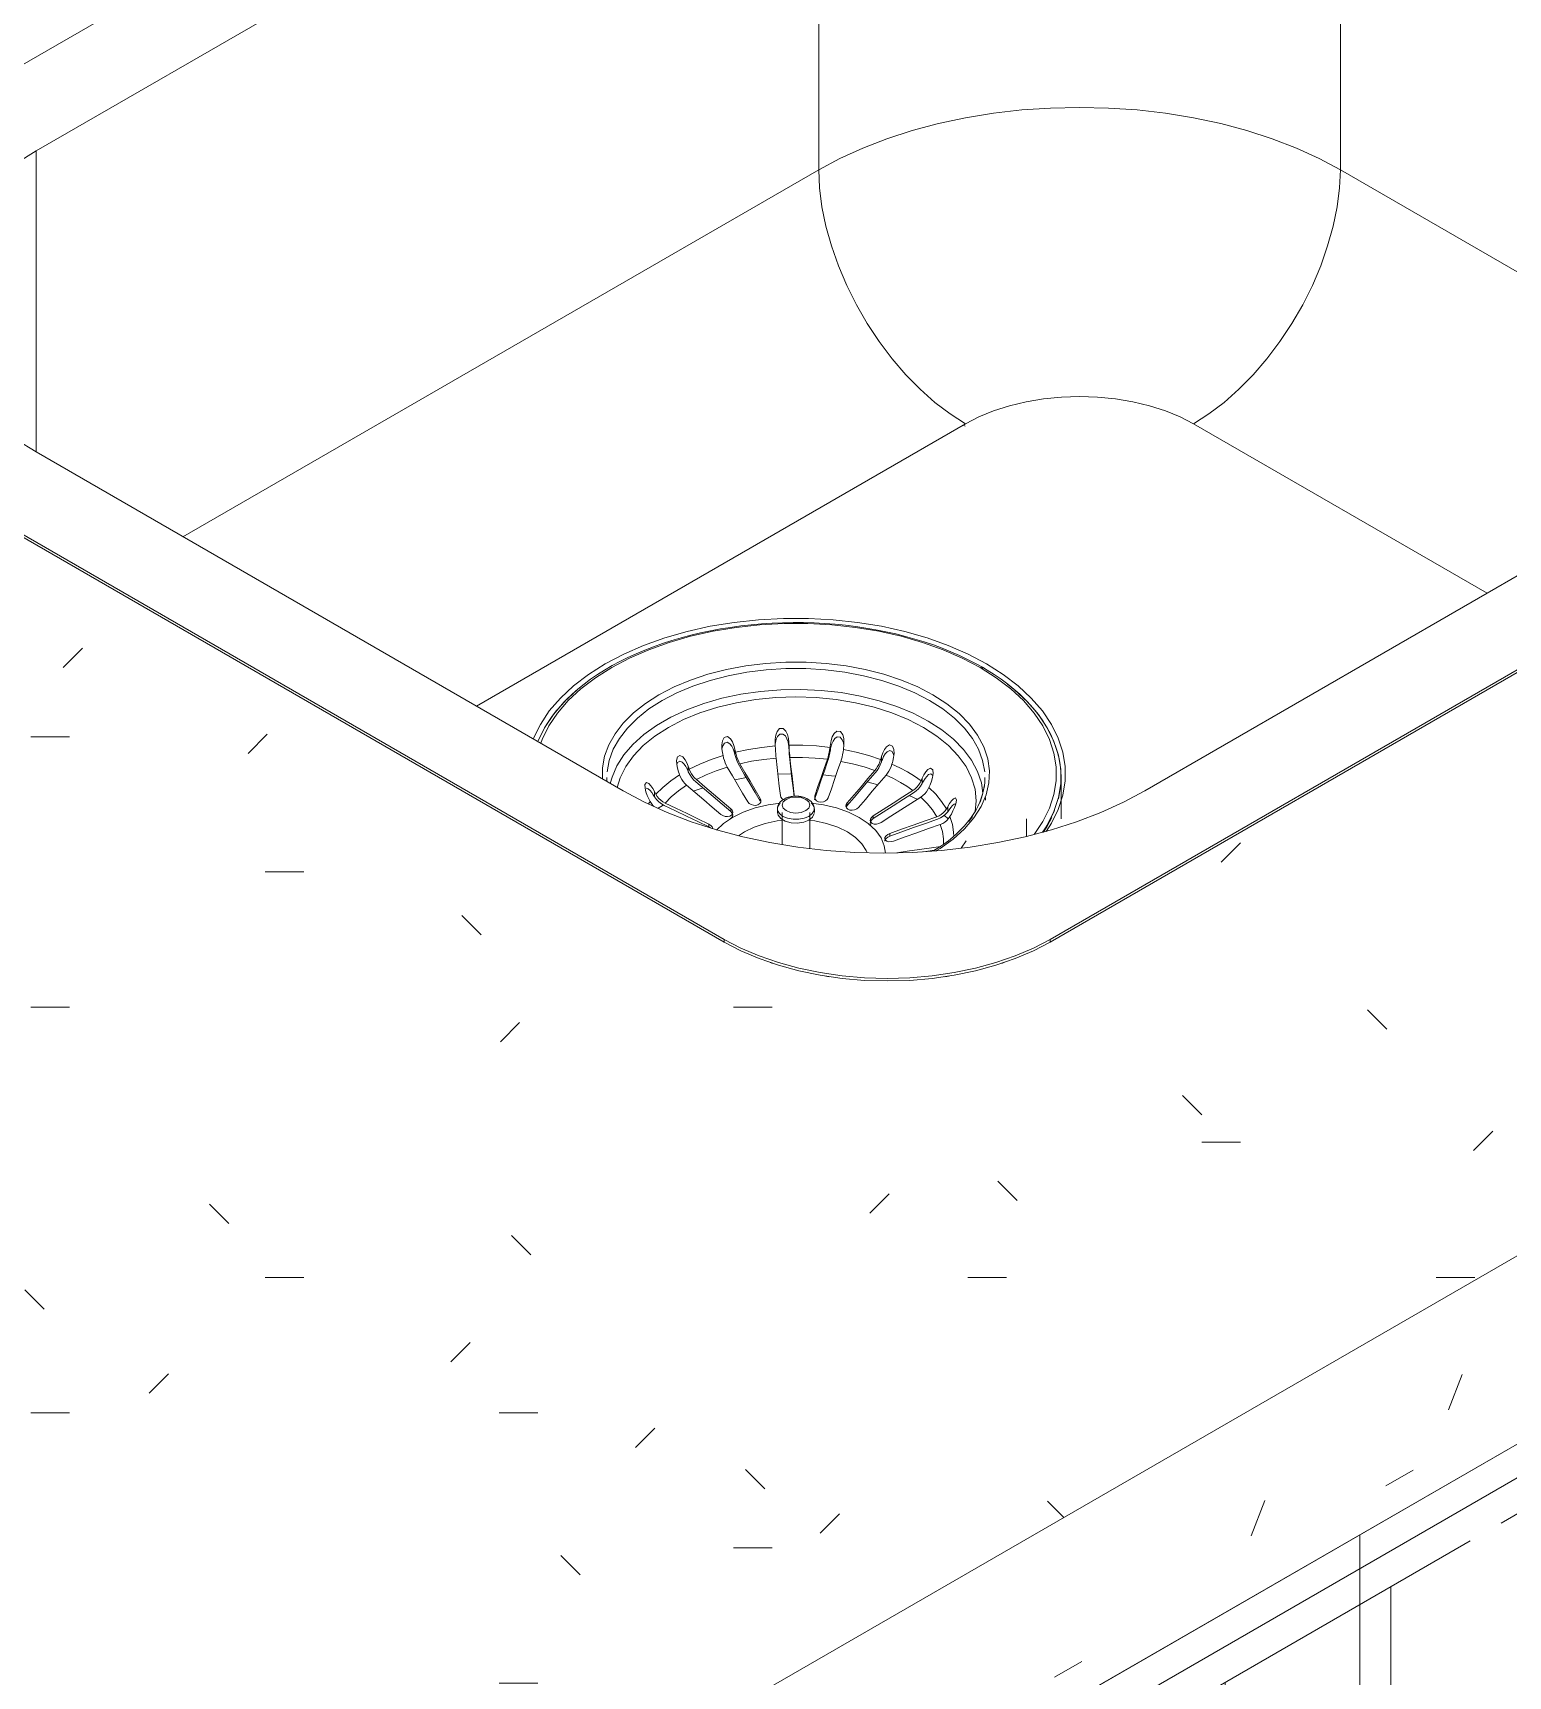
# Model space of a CAD drawing. Header units: millimetres. Extents: x 14944 to 21622, y -31 to 8273.
# Drawn here: x 15747.5 to 16067.5, y 3565.2 to 3921.7 of the extents above; entities that cross this region are included whole.
import ezdxf

# ---------------------------------------------------------------- set-up
doc = ezdxf.new("R2010")
doc.units = ezdxf.units.MM
doc.layers.add('A-GENM', color=13, linetype='Continuous', lineweight=9)
doc.layers.add('G-IMPT', color=8, linetype='Continuous', lineweight=9)

# ---------------------------------------------------------------- blocks, each defined once
blk = doc.blocks.new('CRT_MGN_COZ_Fogão a lenha completo - CRT_MGN_COZ_Fogão a lenha completo-5005769-VISTA 3D BANCADA CHURRASQUEIRA')
at = {"layer": 'A-GENM'}
h = blk.add_hatch(dxfattribs=at)
h.set_pattern_fill('FP_81', color=256, style=0, pattern_type=2)
h.set_pattern_definition([(0, (17118.54, 2478.45), (203.2, 29.329), [8.382, -144.018, 8.382, -144.018, -812.8]), (0, (17118.54, 2478.45), (203.2, 29.329), [-304.8, 8.382, -296.418, 8.382, -144.018, -355.6]), (0, (17118.54, 2478.45), (203.2, 29.329), [-762, 8.382, -93.218, 8.382, -245.618]), (135, (17194.74, 2493.115), (-116.2646, 57.60587), [5.927, -101.836, 5.927, -676.572]), (135, (17194.74, 2493.115), (-116.2646, 57.60587), [-113.69, -101.836, 5.927, -209.599, -359.21]), (135, (17194.74, 2493.115), (-116.2646, 57.60587), [-431.052, 5.927, -101.836, 5.927, -245.52]), (135, (17194.74, 2493.115), (-116.2646, 57.60587), [-544.742, -65.915, 5.927, -173.678]), (225, (17220.14, 2551.774), (-86.93524, -145.594), [5.927, -101.836, 5.927, -676.572]), (225, (17220.14, 2551.774), (-86.93524, -145.594), [-113.69, -101.836, 5.927, -209.599, -359.21]), (225, (17220.14, 2551.774), (-86.93524, -145.594), [-431.052, 5.927, -101.836, 5.927, -245.52]), (225, (17220.14, 2551.774), (-86.93524, -145.594), [-544.742, -65.915, 5.927, -173.678])])
h.paths.add_polyline_path([(15439.16, 3292.53), (17270.57, 4349.9), (16782.66, 4631.59), (16080.36, 4226.12), (16106.84, 4210.52), (16107.63, 4210.07), (16109.34, 4208.62), (16110.25, 4206.84), (16110.79, 4202.81), (16110.36, 4199.85), (16109.44, 4196.92), (16108.27, 4194.43), (16106.42, 4191.66), (16103.18, 4188.24), (16101.37, 4186.96), (16101.36, 4186.96), (16097.95, 4185.54), (16097.37, 4185.42), (16094.86, 4185.48), (16094.01, 4184.99), (16084.96, 4184.93), (16078.18, 4188.84), (16077.9, 4195.33), (16076.8, 4195.88), (16052.36, 4209.95), (15956.36, 4154.52), (15956.36, 4066.17), (15954.18, 4062.31), (15950.05, 4059.02), (15943.67, 4056.5), (15937.03, 4055.38), (15929.82, 4055.53), (15923.2, 4056.93), (15917.46, 4059.63), (15913.87, 4062.7), (15911.91, 4066.17), (15911.64, 4076.51), (15887.77, 4062.72), (15883.33, 4062.67), (15877.97, 4064.95), (15873.5, 4068.35), (15868.34, 4074.77), (15865.54, 4079.62), (15863.28, 4086.04), (15862.64, 4093.07), (15863.28, 4097.4), (15865.54, 4101.21), (15880.16, 4109.72), (15879.97, 4110.42), (14951.26, 3574.23), (15428.04, 3298.96)])
h.paths.add_polyline_path([(15932.77, 3716.04), (15923.02, 3716.59), (15913.64, 3718.23), (15907.4, 3720.07), (15903.66, 3721.47), (15899.62, 3723.34), (15891.41, 3727.96), (15689.06, 3844.98), (15684.27, 3849.06), (15683.15, 3850.26), (15681.17, 3852.82), (15679.36, 3856.09), (15678.31, 3859.07), (15677.95, 3861.04), (15677.71, 3863.87), (15678.05, 3867.08), (15679.18, 3870.68), (15679.87, 3872.25), (15681.52, 3874.92), (15683.62, 3877.48), (15686.14, 3879.91), (15689.86, 3882.69), (15698.1, 3887.59), (16254.61, 4208.7), (16258.55, 4210.39), (16262.76, 4211.84), (16267.19, 4213.05), (16276.57, 4214.7), (16286.33, 4215.25), (16296.08, 4214.7), (16305.46, 4213.05), (16311.75, 4211.2), (16314.11, 4210.39), (16318.05, 4208.7), (16322.39, 4206.39), (16530.04, 4086.31), (16532.96, 4084.03), (16535.48, 4081.6), (16537.58, 4079.04), (16539.85, 4074.95), (16540.43, 4073.62), (16541.15, 4070.82), (16541.31, 4067.08), (16540.79, 4063.19), (16539.69, 4059.95), (16539.24, 4059.04), (16537.58, 4056.37), (16534.41, 4052.77), (16532.96, 4051.38), (16527.64, 4047.58), (16525.61, 4046.35), (15964.49, 3722.59), (15957.44, 3719.82), (15954, 3718.81), (15950.06, 3717.85), (15942.53, 3716.59), (15937.68, 3716.18)])
h.paths.add_polyline_path([(15881.6, 4110.56), (15881.6, 4110.56), (15881.6, 4111.36)])
h.paths.add_polyline_path([(15890.11, 4115.4), (15911.54, 4127.48), (15912.54, 4126.87), (15913.16, 4127.25), (15913, 4128.03), (15911.44, 4128.59), (15890.11, 4116.27)])
h.paths.add_polyline_path([(16101.31, 4208.41), (16100.87, 4209.44), (16101.26, 4208.75), (16101.26, 4208.71)])
h.paths.add_polyline_path([(16100.63, 4209.65), (16100.63, 4209.68), (16100.61, 4209.66)])
h.paths.add_polyline_path([(16089.17, 4216.3), (16089.09, 4216.35), (16089.15, 4216.3)])
h = blk.add_hatch(dxfattribs=at)
h.set_pattern_fill('FP_80', color=256, style=0, pattern_type=2)
h.set_pattern_definition([(30, (15573.832, 6737.965), (107.763, 103.695), [6.844, -117.59, 6.844, -781.239]), (30, (15573.832, 6737.965), (107.763, 103.695), [-131.278, -117.59, 6.844, -242.024, -414.78]), (30, (15573.832, 6737.965), (107.763, 103.695), [-497.736, 6.844, -117.59, 6.844, -283.502]), (30, (15573.832, 6737.965), (107.763, 103.695), [-629.014, -76.112, 6.844, -200.546]), (125.104, (15627.714, 6789.813), (-118.78964, 86.03927), [5.153, -88.544, 5.153, -588.261]), (125.104, (15627.714, 6789.813), (-118.78964, 86.03927), [-98.85, -88.544, 5.153, -182.241, -312.324]), (125.104, (15627.714, 6789.813), (-118.78964, 86.03927), [-374.788, 5.153, -88.544, 5.153, -213.473]), (125.104, (15627.714, 6789.813), (-118.78964, 86.03927), [-473.639, -57.311, 5.153, -151.008]), (248.794, (15645.674, 6883.138), (-47.00014, -204.0919), [8.193, -140.765, -943.402]), (248.794, (15645.674, 6883.138), (-47.00014, -204.0919), [-148.958, 8.193, -140.765, -794.444]), (248.794, (15645.674, 6883.138), (-47.00014, -204.0919), [-297.916, 8.193, -289.724, -496.527]), (248.794, (15645.674, 6883.138), (-47.00014, -204.0919), [-595.833, 8.193, -140.765, -347.569]), (248.794, (15645.674, 6883.138), (-47.00014, -204.0919), [-744.791, 8.193, -91.113, -248.264]), (248.794, (15645.674, 6883.138), (-47.00014, -204.0919), [-844.096, 8.193, -240.071])])
h.paths.add_polyline_path([(15439.16, 3251.71), (17277.64, 4313.16), (17277.64, 4353.98), (15439.16, 3292.53)])
h = blk.add_hatch(dxfattribs=at)
h.set_pattern_fill('FP_77', color=256, style=0, pattern_type=2)
h.set_pattern_definition([(210, (16358.4, 3443.2), (-191.58, 110.61), [158.135, -7.777]), (210, (16358.4, 3490.73), (-191.58, 110.61), [158.135, -7.777]), (90, (16358.4, 3443.2), (143.684, -82.956), [47.528, -173.69]), (90, (16221.45, 3364.13), (143.684, -82.956), [47.528, -173.691]), (210, (16250.64, 3436.29), (-191.58, 110.61), [158.135, -7.777, 75.179, -7.777]), (210, (16250.64, 3483.81), (-191.58, 110.61), [158.135, -7.777, 75.179, -7.777]), (90, (16250.64, 3436.29), (215.526, -124.434), [47.528, -173.69]), (90, (16113.69, 3357.22), (215.526, -124.434), [47.528, -173.69]), (90, (16106.95, 3353.33), (215.526, -124.434), [47.528, -173.69]), (90, (16041.85, 3315.74), (215.526, -124.434), [47.528, -173.69]), (210, (16286.56, 3512.33), (-191.58, 110.61), [158.135, -7.777]), (210, (16286.56, 3559.86), (-191.58, 110.61), [158.135, -7.777]), (90, (16286.56, 3512.33), (143.684, -82.956), [47.528, -173.691]), (90, (16149.61, 3433.26), (143.684, -82.956), [47.528, -173.691]), (210, (16250.64, 3546.9), (-191.58, 110.61), [158.135, -7.777, 75.179, -7.777]), (210, (16250.64, 3594.42), (-191.58, 110.61), [158.135, -7.777, 75.179, -7.777]), (90, (16250.64, 3546.9), (215.526, -124.434), [47.528, -173.69]), (90, (16113.69, 3467.83), (215.526, -124.434), [47.528, -173.69]), (90, (16106.95, 3463.94), (215.526, -124.434), [47.528, -173.69]), (90, (16041.85, 3426.35), (215.526, -124.434), [47.528, -173.69])])
h.paths.add_polyline_path([(15439.16, 2557.69), (17277.64, 3619.13), (17277.64, 4313.16), (15439.16, 3251.71), (15439.16, 2804.17)])
h.paths.add_polyline_path([(15485.12, 2608.72), (15470.98, 2616.88), (15470.98, 3229.26), (15753.82, 3392.56), (15757.36, 3390.51), (15757.36, 3394.6), (16040.2, 3557.9), (16054.34, 3549.73), (16054.34, 2937.36), (15771.5, 2774.06), (15767.97, 2776.1), (15767.97, 2772.02), (15492.19, 2612.8)])
h.paths.add_polyline_path([(16086.16, 2955.73), (16072.02, 2963.9), (16072.02, 3576.27), (16354.86, 3739.57), (16358.4, 3737.53), (16358.4, 3741.61), (16641.24, 3904.91), (16655.38, 3896.74), (16655.38, 3284.37), (16372.54, 3121.07), (16369.01, 3123.11), (16369.01, 3119.03), (16093.23, 2959.81)])
h.paths.add_polyline_path([(16687.2, 3302.74), (16673.06, 3310.91), (16673.06, 3923.28), (16955.91, 4086.58), (16959.44, 4084.54), (16959.44, 4088.62), (17242.28, 4251.92), (17256.43, 4243.75), (17256.43, 3631.38), (16973.58, 3468.08), (16970.05, 3470.12), (16970.05, 3466.04), (16694.28, 3306.82)])
for p, q in [((17277.64, 4353.98), (15439.16, 3292.53)), ((17277.64, 4313.16), (15439.16, 3251.71)), ((15439.16, 3251.71), (17277.64, 4313.16)), ((16526.74, 4047.01), (15968.13, 3724.49)), ((15897.42, 3724.49), (15692.36, 3842.88))]:
    blk.add_line(p, q, dxfattribs=at)
for points in [[(15908.09, 3719.8, 0), (15907.77, 3719.9, 0), (15907.37, 3720.04, 0)], [(15958.18, 3720.04, 0), (15957.77, 3719.9, 0), (15957.46, 3719.8, 0)], [(15920.28, 3716.95, 0), (15919.83, 3717.02, 0), (15919.48, 3717.08, 0)], [(15946.06, 3717.08, 0), (15945.72, 3717.02, 0), (15945.27, 3716.95, 0)]]:
    blk.add_polyline3d(points, dxfattribs=at)
at = {"layer": 'G-IMPT'}
for p, q in [((15692.36, 3884.28), (16250.97, 4206.8)), ((16526.74, 4047.58), (15968.13, 3725.06)), ((15968.13, 3724.49), (16526.74, 4047.01)), ((15917.93, 3994.1), (15748.22, 3896.12)), ((15917.93, 3994.1), (15917.93, 3892.04)), ((16031.06, 3892.04), (16031.06, 3994.1)), ((15748.22, 3896.12), (15748.22, 3830.8)), ((15780.04, 3812.43), (15917.93, 3892.04)), ((16031.06, 3892.04), (16126.52, 3836.92)), ((15988.64, 3757.32), (16158.34, 3855.3)), ((15897.42, 3725.06), (15692.36, 3843.46)), ((15692.36, 3842.88), (15897.42, 3724.49)), ((15843.68, 3775.69), (15949.75, 3836.92)), ((15949.26, 3836.63), (15949.7, 3836.38)), ((15999.24, 3836.92), (16062.88, 3800.18)), ((15748.22, 3830.8), (15875.5, 3757.32)), ((15953.63, 3783.89), (15953.21, 3784.13)), ((15899.62, 3765.75), (15899.59, 3765.74)), ((15899.75, 3766.33), (15899.75, 3765.17)), ((15911.46, 3767.17), (15911.46, 3766.67)), ((15920.46, 3766.99), (15920.46, 3766.22)), ((15931.54, 3764.73), (15931.54, 3763.57)), ((15969.56, 3766.07), (15969.25, 3766.98)), ((15969.92, 3764.76), (15969.84, 3765.11)), ((15889.79, 3762.18), (15889.4, 3761.98)), ((15889.64, 3762.61), (15889.64, 3761.45)), ((15931.74, 3764.12), (15931.4, 3764.24)), ((15970.47, 3760.75), (15970.41, 3761.71)), ((15871.98, 3760.17), (15872, 3759.33)), ((15892.83, 3757.93), (15890.89, 3757.26)), ((15902.24, 3760.16), (15899.7, 3759.71)), ((15911.87, 3760.97), (15909.09, 3760.88)), ((15940.38, 3760.05), (15940.38, 3758.89)), ((15970.48, 3751.19), (15970.48, 3760.17)), ((15881.35, 3754.99), (15880.99, 3754.45)), ((15882.34, 3757.12), (15882.34, 3755.96)), ((15883.98, 3754.05), (15883.07, 3753.51)), ((15884.28, 3754.22), (15883.98, 3754.05)), ((15905.25, 3755.05), (15905.25, 3755.63)), ((15911.16, 3755.45), (15910.57, 3755.24)), ((15912.55, 3756.07), (15912.6, 3756.46)), ((15912.6, 3756.07), (15912.6, 3756.46)), ((15917.09, 3755.65), (15917.04, 3755.35)), ((15924.08, 3754.1), (15923.92, 3753.87)), ((15924.08, 3754.1), (15924.08, 3754.68)), ((15939.3, 3755.46), (15937.54, 3756.26)), ((15945.91, 3753.91), (15945.91, 3752.74)), ((15954.08, 3755.27), (15954.08, 3755.85)), ((15898.83, 3752.82), (15898.83, 3753.41)), ((15908.98, 3753.4), (15908.98, 3752.58)), ((15909.98, 3752.58), (15909.98, 3745.62)), ((15915.98, 3744.77), (15915.98, 3752.58)), ((15916.98, 3752.58), (15916.98, 3753.4)), ((15929.73, 3751.26), (15929.73, 3751.85)), ((15946.11, 3751.25), (15945.16, 3751.97)), ((15950.52, 3750.66), (15951.25, 3751.69)), ((15962.98, 3747.38), (15962.98, 3751.19)), ((15894.12, 3749.46), (15894.12, 3750.05)), ((15894.5, 3749.23), (15894.12, 3749.46)), ((15901.8, 3748.42), (15900.5, 3747.56)), ((15933.35, 3747.48), (15933.35, 3748.07)), ((15948.85, 3744.85), (15949.92, 3746.42)), ((15897.42, 3724.49), (15897.42, 3725.06)), ((15968.13, 3724.49), (15968.13, 3725.06))]:
    blk.add_line(p, q, dxfattribs=at)
for points in [[(15917.93, 3892.04, 0), (15922.54, 3894.5, 0), (15927.47, 3896.74, 0), (15932.69, 3898.76, 0), (15938.17, 3900.53, 0), (15943.88, 3902.05, 0), (15949.77, 3903.3, 0), (15955.82, 3904.29, 0), (15961.98, 3905, 0), (15968.22, 3905.42, 0), (15974.49, 3905.57, 0), (15980.77, 3905.42, 0), (15987.01, 3905, 0), (15993.17, 3904.29, 0), (15999.22, 3903.3, 0), (16005.11, 3902.05, 0), (16010.81, 3900.53, 0), (16016.29, 3898.76, 0), (16021.52, 3896.74, 0), (16026.45, 3894.5, 0), (16031.06, 3892.04, 0)], [(15748.22, 3896.12, 0), (15743.96, 3893.46, 0), (15740.07, 3890.61, 0), (15736.58, 3887.59, 0), (15733.51, 3884.43, 0), (15730.88, 3881.14, 0), (15728.7, 3877.73, 0), (15727, 3874.24, 0), (15725.77, 3870.69, 0), (15725.03, 3867.08, 0), (15724.79, 3863.46, 0), (15725.03, 3859.84, 0), (15725.77, 3856.23, 0), (15727, 3852.68, 0), (15728.7, 3849.19, 0), (15730.88, 3845.78, 0), (15733.51, 3842.49, 0), (15736.58, 3839.33, 0), (15740.07, 3836.31, 0), (15743.96, 3833.46, 0), (15748.22, 3830.8, 0)], [(15949.75, 3836.92, 0), (15946.42, 3839.05, 0), (15943.13, 3841.55, 0), (15939.91, 3844.4, 0), (15936.8, 3847.57, 0), (15933.84, 3851.03, 0), (15931.04, 3854.74, 0), (15928.45, 3858.65, 0), (15926.1, 3862.73, 0), (15924, 3866.93, 0), (15922.19, 3871.2, 0), (15920.68, 3875.5, 0), (15919.48, 3879.78, 0), (15918.62, 3884, 0), (15918.1, 3888.1, 0), (15917.93, 3892.04, 0)], [(15999.24, 3836.92, 0), (16002.57, 3839.05, 0), (16005.86, 3841.55, 0), (16009.08, 3844.4, 0), (16012.18, 3847.57, 0), (16015.15, 3851.03, 0), (16017.95, 3854.74, 0), (16020.53, 3858.65, 0), (16022.89, 3862.73, 0), (16024.99, 3866.93, 0), (16026.8, 3871.2, 0), (16028.31, 3875.5, 0), (16029.51, 3879.78, 0), (16030.37, 3884, 0), (16030.89, 3888.1, 0), (16031.06, 3892.04, 0)], [(15949.75, 3836.92, 0), (15952.67, 3838.43, 0), (15955.87, 3839.75, 0), (15959.31, 3840.84, 0), (15962.93, 3841.71, 0), (15966.71, 3842.34, 0), (15970.58, 3842.72, 0), (15974.49, 3842.84, 0), (15978.41, 3842.72, 0), (15982.28, 3842.34, 0), (15986.05, 3841.71, 0), (15989.68, 3840.84, 0), (15993.11, 3839.75, 0), (15996.32, 3838.43, 0), (15999.24, 3836.92, 0)], [(15857.04, 3767.97, 0), (15857.17, 3768.32, 0), (15857.78, 3769.63, 0), (15858.48, 3770.93, 0), (15859.26, 3772.21, 0), (15860.13, 3773.47, 0), (15861.08, 3774.7, 0), (15862.12, 3775.91, 0), (15863.23, 3777.09, 0), (15864.43, 3778.24, 0), (15865.7, 3779.36, 0), (15867.04, 3780.44, 0), (15868.46, 3781.5, 0), (15869.95, 3782.52, 0), (15871.5, 3783.5, 0), (15873.12, 3784.45, 0), (15874.8, 3785.35, 0), (15876.55, 3786.22, 0), (15878.34, 3787.04, 0), (15880.2, 3787.82, 0), (15882.1, 3788.56, 0), (15884.05, 3789.25, 0), (15886.05, 3789.9, 0), (15888.09, 3790.5, 0), (15890.17, 3791.05, 0), (15892.28, 3791.55, 0), (15894.43, 3792.01, 0), (15896.61, 3792.41, 0), (15898.81, 3792.76, 0), (15901.03, 3793.06, 0), (15903.27, 3793.31, 0), (15905.53, 3793.51, 0), (15907.8, 3793.66, 0), (15910.08, 3793.75, 0), (15912.36, 3793.79, 0), (15914.64, 3793.78, 0), (15916.92, 3793.71, 0), (15919.2, 3793.6, 0), (15921.46, 3793.43, 0), (15923.71, 3793.21, 0), (15925.95, 3792.93, 0), (15928.16, 3792.61, 0), (15930.35, 3792.23, 0), (15932.51, 3791.8, 0), (15934.64, 3791.33, 0), (15936.74, 3790.8, 0), (15938.8, 3790.23, 0), (15940.83, 3789.61, 0), (15942.8, 3788.94, 0), (15944.73, 3788.23, 0), (15946.61, 3787.47, 0), (15948.44, 3786.67, 0), (15950.21, 3785.82, 0), (15951.93, 3784.94, 0), (15953.43, 3784.11, 0)], [(15857.65, 3767.6, 0), (15857.98, 3768.46, 0), (15859.4, 3771.36, 0), (15861.29, 3774.17, 0), (15863.62, 3776.86, 0), (15866.36, 3779.42, 0), (15869.51, 3781.83, 0), (15873.02, 3784.06, 0), (15876.88, 3786.09, 0), (15881.05, 3787.9, 0), (15885.48, 3789.49, 0), (15890.15, 3790.83, 0), (15895.02, 3791.92, 0), (15900.04, 3792.74, 0), (15905.17, 3793.3, 0), (15910.37, 3793.58, 0), (15915.58, 3793.58, 0), (15920.78, 3793.3, 0), (15925.91, 3792.74, 0), (15930.93, 3791.92, 0), (15935.8, 3790.83, 0), (15940.47, 3789.49, 0), (15944.91, 3787.9, 0), (15949.07, 3786.09, 0), (15952.93, 3784.06, 0)], [(15871.64, 3784.85, 0), (15875.63, 3786.95, 0), (15879.94, 3788.83, 0), (15884.53, 3790.47, 0), (15889.36, 3791.86, 0), (15894.4, 3792.99, 0), (15899.59, 3793.84, 0), (15904.9, 3794.41, 0), (15910.28, 3794.7, 0), (15915.68, 3794.7, 0), (15921.05, 3794.41, 0), (15926.36, 3793.84, 0), (15931.55, 3792.99, 0), (15936.59, 3791.86, 0), (15941.42, 3790.47, 0), (15946.01, 3788.83, 0), (15950.32, 3786.95, 0), (15954.31, 3784.85, 0), (15957.95, 3782.55, 0), (15961.2, 3780.06, 0), (15964.04, 3777.41, 0), (15966.45, 3774.62, 0), (15968.4, 3771.71, 0), (15969.88, 3768.72, 0), (15970.87, 3765.65, 0), (15971.37, 3762.55, 0), (15971.37, 3759.43, 0), (15970.87, 3756.33, 0), (15969.88, 3753.26, 0), (15968.4, 3750.26, 0), (15967.28, 3748.5, 0)], [(15856.07, 3768.72, 0), (15857.55, 3771.71, 0), (15859.5, 3774.62, 0), (15861.91, 3777.41, 0), (15864.75, 3780.06, 0), (15868, 3782.55, 0), (15871.64, 3784.85, 0)], [(15883.28, 3778.14, 0), (15886.54, 3779.83, 0), (15890.1, 3781.33, 0), (15893.91, 3782.6, 0), (15897.92, 3783.63, 0), (15902.11, 3784.41, 0), (15906.41, 3784.94, 0), (15910.78, 3785.21, 0), (15915.17, 3785.21, 0), (15919.55, 3784.94, 0), (15923.85, 3784.41, 0), (15928.03, 3783.63, 0), (15932.04, 3782.6, 0), (15935.85, 3781.33, 0), (15939.41, 3779.83, 0), (15942.67, 3778.14, 0)], [(15941.97, 3776.91, 0), (15938.78, 3778.57, 0), (15935.31, 3780.03, 0), (15931.59, 3781.26, 0), (15927.67, 3782.27, 0), (15923.59, 3783.04, 0), (15919.39, 3783.55, 0), (15915.12, 3783.81, 0), (15910.83, 3783.81, 0), (15906.56, 3783.55, 0), (15902.36, 3783.04, 0), (15898.28, 3782.27, 0), (15894.36, 3781.26, 0), (15890.65, 3780.03, 0), (15887.17, 3778.57, 0), (15883.98, 3776.91, 0)], [(15964.68, 3747.83, 0), (15966.55, 3750.62, 0), (15967.97, 3753.52, 0), (15968.93, 3756.48, 0), (15969.42, 3759.48, 0), (15969.42, 3762.5, 0), (15968.93, 3765.5, 0), (15967.97, 3768.46, 0), (15966.55, 3771.36, 0), (15964.66, 3774.17, 0), (15962.34, 3776.86, 0), (15959.59, 3779.42, 0), (15956.44, 3781.83, 0), (15952.93, 3784.06, 0)], [(15970.48, 3760.17, 0), (15970.43, 3761.55, 0), (15970.29, 3762.92, 0), (15970.05, 3764.28, 0), (15969.72, 3765.64, 0), (15969.29, 3766.99, 0), (15968.78, 3768.32, 0), (15968.17, 3769.63, 0), (15967.47, 3770.93, 0), (15966.69, 3772.21, 0), (15965.82, 3773.47, 0), (15964.87, 3774.7, 0), (15963.83, 3775.91, 0), (15962.72, 3777.09, 0), (15961.52, 3778.24, 0), (15960.25, 3779.36, 0), (15958.91, 3780.44, 0), (15957.49, 3781.5, 0), (15956, 3782.52, 0), (15954.45, 3783.5, 0), (15953.43, 3784.11, 0)], [(15865.54, 3779.18, 0), (15862.74, 3776.57, 0), (15860.37, 3773.83, 0), (15858.46, 3770.97, 0), (15857, 3768.02, 0)], [(15872.71, 3758.89, 0), (15873.1, 3760.26, 0), (15874.16, 3762.73, 0), (15875.67, 3765.11, 0), (15877.63, 3767.38, 0), (15879.99, 3769.52, 0), (15882.75, 3771.5, 0), (15885.86, 3773.3, 0), (15889.29, 3774.89, 0), (15892.99, 3776.25, 0), (15896.93, 3777.38, 0), (15901.06, 3778.26, 0), (15905.32, 3778.87, 0), (15909.68, 3779.21, 0), (15914.08, 3779.28, 0), (15918.46, 3779.08, 0), (15922.78, 3778.6, 0), (15926.98, 3777.85, 0), (15931.02, 3776.85, 0), (15934.85, 3775.6, 0), (15938.42, 3774.12, 0), (15941.69, 3772.42, 0)], [(15966.68, 3772.28, 0), (15965.58, 3773.83, 0), (15963.21, 3776.57, 0), (15960.41, 3779.18, 0), (15958.87, 3780.42, 0)], [(15871.02, 3759.89, 0), (15871.03, 3762.26, 0), (15871.49, 3764.78, 0), (15872.41, 3767.27, 0), (15873.77, 3769.68, 0), (15875.55, 3772, 0), (15877.75, 3774.2, 0), (15880.34, 3776.25, 0), (15883.28, 3778.14, 0)], [(15872.03, 3761.41, 0), (15872.48, 3763.88, 0), (15873.37, 3766.3, 0), (15874.7, 3768.66, 0), (15876.44, 3770.92, 0), (15878.59, 3773.07, 0), (15881.11, 3775.07, 0), (15883.98, 3776.91, 0)], [(15874.21, 3758.04, 0), (15874.86, 3760.12, 0), (15876.07, 3762.55, 0), (15877.75, 3764.89, 0), (15879.87, 3767.11, 0), (15882.41, 3769.17, 0), (15885.33, 3771.06, 0), (15888.6, 3772.75, 0), (15892.17, 3774.21, 0), (15896.01, 3775.44, 0), (15900.06, 3776.4, 0), (15904.28, 3777.1, 0), (15908.6, 3777.53, 0), (15912.98, 3777.67, 0), (15917.35, 3777.53, 0), (15921.68, 3777.1, 0), (15925.89, 3776.4, 0), (15929.94, 3775.44, 0), (15933.78, 3774.21, 0), (15937.35, 3772.75, 0), (15940.62, 3771.06, 0)], [(15953.92, 3761.41, 0), (15953.47, 3763.88, 0), (15952.58, 3766.3, 0), (15951.25, 3768.66, 0), (15949.51, 3770.92, 0), (15947.36, 3773.07, 0), (15944.84, 3775.07, 0), (15941.97, 3776.91, 0)], [(15942.67, 3778.14, 0), (15945.71, 3776.18, 0), (15948.36, 3774.05, 0), (15950.6, 3771.76, 0), (15952.4, 3769.35, 0), (15953.73, 3766.84, 0), (15954.59, 3764.26, 0), (15954.96, 3761.65, 0), (15954.84, 3759.02, 0), (15954.22, 3756.42, 0), (15953.13, 3753.87, 0), (15951.56, 3751.41, 0), (15949.54, 3749.06, 0), (15947.09, 3746.84, 0), (15944.24, 3744.8, 0), (15943.36, 3744.25, 0)], [(15941.69, 3772.42, 0), (15944.63, 3770.53, 0), (15947.19, 3768.47, 0), (15949.35, 3766.26, 0), (15951.09, 3763.93, 0), (15952.38, 3761.5, 0), (15953.21, 3759.01, 0), (15953.55, 3756.78, 0)], [(15899.75, 3766.33, 0), (15899.54, 3767.14, 0), (15899.23, 3767.9, 0), (15898.78, 3768.58, 0), (15898.15, 3769.05, 0), (15897.42, 3768.85, 0), (15897.04, 3768.11, 0), (15896.9, 3767.27, 0), (15896.92, 3766.43, 0), (15897.04, 3765.6, 0)], [(15911.46, 3767.83, 0), (15911.38, 3768.67, 0), (15911.18, 3769.48, 0), (15910.83, 3770.24, 0), (15910.24, 3770.83, 0), (15909.44, 3770.79, 0), (15908.91, 3770.14, 0), (15908.62, 3769.35, 0), (15908.49, 3768.52, 0), (15908.47, 3767.68, 0)], [(15911.4, 3767.26, 0), (15911.27, 3767.94, 0), (15911.04, 3768.59, 0), (15910.7, 3769.19, 0), (15910.18, 3769.62, 0), (15909.51, 3769.59, 0), (15909.02, 3769.1, 0), (15908.73, 3768.47, 0), (15908.56, 3767.8, 0), (15908.5, 3767.35, 0)], [(15923.35, 3766.93, 0), (15923.4, 3767.77, 0), (15923.34, 3768.61, 0), (15923.13, 3769.43, 0), (15922.67, 3770.13, 0), (15921.89, 3770.24, 0), (15921.27, 3769.71, 0), (15920.87, 3768.99, 0), (15920.61, 3768.2, 0), (15920.46, 3767.38, 0)], [(15923.38, 3767.05, 0), (15923.27, 3767.74, 0), (15923.04, 3768.39, 0), (15922.61, 3768.93, 0), (15921.96, 3769.03, 0), (15921.41, 3768.65, 0), (15921.03, 3768.09, 0), (15920.76, 3767.46, 0), (15920.57, 3766.8, 0)], [(15951.87, 3752.82, 0), (15952.07, 3755.1, 0), (15951.83, 3757.62, 0), (15951.09, 3760.12, 0), (15949.88, 3762.55, 0), (15948.2, 3764.89, 0), (15946.08, 3767.11, 0), (15943.54, 3769.17, 0), (15940.62, 3771.06, 0)], [(15966.5, 3748.29, 0), (15967.49, 3749.87, 0), (15968.95, 3752.82, 0), (15969.92, 3755.83, 0), (15970.41, 3758.88, 0), (15970.41, 3761.95, 0), (15969.92, 3765, 0), (15968.95, 3768.02, 0), (15967.49, 3770.97, 0), (15967.4, 3771.13, 0)], [(15889.64, 3762.61, 0), (15889.33, 3763.36, 0), (15888.94, 3764.05, 0), (15888.45, 3764.64, 0), (15887.84, 3764.98, 0), (15887.27, 3764.65, 0), (15887.09, 3763.85, 0), (15887.12, 3763, 0), (15887.28, 3762.18, 0), (15887.52, 3761.39, 0)], [(15897.17, 3764.95, 0), (15894.59, 3764.09, 0), (15892.14, 3763.11, 0), (15889.86, 3762, 0)], [(15899.59, 3765.74, 0), (15899.36, 3766.38, 0), (15899.05, 3766.97, 0), (15898.64, 3767.49, 0), (15898.08, 3767.82, 0), (15897.47, 3767.66, 0), (15897.11, 3767.08, 0), (15896.94, 3766.43, 0)], [(15897.04, 3765.6, 0), (15897.1, 3765.28, 0), (15897.17, 3764.95, 0)], [(15898.08, 3762.44, 0), (15897.86, 3762.86, 0), (15897.65, 3763.34, 0), (15897.46, 3763.86, 0), (15897.29, 3764.4, 0), (15897.17, 3764.95, 0)], [(15899.75, 3765.17, 0), (15899.68, 3765.46, 0), (15899.59, 3765.74, 0)], [(15899.89, 3765.68, 0), (15899.82, 3766.01, 0), (15899.75, 3766.33, 0)], [(15900.73, 3762.7, 0), (15900.45, 3763.23, 0), (15900.19, 3763.84, 0), (15899.95, 3764.49, 0), (15899.75, 3765.17, 0)], [(15908.5, 3767.02, 0), (15905.57, 3766.72, 0), (15902.69, 3766.27, 0), (15899.89, 3765.68, 0)], [(15899.89, 3765.68, 0), (15900.01, 3765.14, 0), (15900.17, 3764.59, 0), (15900.36, 3764.07, 0), (15900.58, 3763.59, 0), (15900.8, 3763.17, 0)], [(15908.47, 3767.68, 0), (15908.49, 3767.35, 0), (15908.5, 3767.02, 0)], [(15908.69, 3764.39, 0), (15908.64, 3764.84, 0), (15908.6, 3765.35, 0), (15908.56, 3765.89, 0), (15908.53, 3766.45, 0), (15908.5, 3767.02, 0)], [(15911.46, 3766.67, 0), (15911.44, 3766.97, 0), (15911.4, 3767.26, 0)], [(15911.49, 3767.17, 0), (15911.48, 3767.5, 0), (15911.46, 3767.83, 0)], [(15911.67, 3764.08, 0), (15911.61, 3764.65, 0), (15911.55, 3765.28, 0), (15911.5, 3765.96, 0), (15911.46, 3766.67, 0)], [(15920.38, 3766.72, 0), (15917.44, 3767.02, 0), (15914.47, 3767.17, 0), (15911.49, 3767.17, 0)], [(15911.49, 3767.17, 0), (15911.52, 3766.6, 0), (15911.55, 3766.04, 0), (15911.59, 3765.5, 0), (15911.63, 3764.99, 0), (15911.68, 3764.54, 0)], [(15919.81, 3764.13, 0), (15919.95, 3764.57, 0), (15920.08, 3765.07, 0), (15920.2, 3765.6, 0), (15920.3, 3766.16, 0), (15920.38, 3766.72, 0)], [(15920.46, 3766.22, 0), (15920.34, 3765.52, 0), (15920.19, 3764.85, 0), (15920.03, 3764.22, 0), (15919.86, 3763.66, 0)], [(15920.46, 3767.38, 0), (15920.42, 3767.05, 0), (15920.38, 3766.72, 0)], [(15920.57, 3766.8, 0), (15920.51, 3766.51, 0), (15920.46, 3766.22, 0)], [(15923.27, 3766.27, 0), (15923.2, 3765.71, 0), (15923.1, 3765.16, 0), (15922.98, 3764.62, 0), (15922.85, 3764.13, 0), (15922.71, 3763.68, 0)], [(15923.27, 3766.27, 0), (15923.31, 3766.6, 0), (15923.35, 3766.93, 0)], [(15931.36, 3764.1, 0), (15928.78, 3764.96, 0), (15926.07, 3765.68, 0), (15923.27, 3766.27, 0)], [(15931.54, 3764.73, 0), (15931.45, 3764.41, 0), (15931.36, 3764.1, 0)], [(15933.99, 3763.73, 0), (15934.17, 3764.55, 0), (15934.26, 3765.39, 0), (15934.21, 3766.23, 0), (15933.92, 3767.01, 0), (15933.26, 3767.27, 0), (15932.63, 3766.87, 0), (15932.16, 3766.23, 0), (15931.8, 3765.51, 0), (15931.54, 3764.73, 0)], [(15934.23, 3764.9, 0), (15934.17, 3765.21, 0), (15933.88, 3765.82, 0), (15933.33, 3766.04, 0), (15932.78, 3765.77, 0), (15932.35, 3765.29, 0), (15932.01, 3764.73, 0), (15931.74, 3764.12, 0)], [(15889.4, 3761.98, 0), (15889.09, 3762.56, 0), (15888.73, 3763.09, 0), (15888.3, 3763.52, 0), (15887.79, 3763.74, 0), (15887.31, 3763.47, 0), (15887.14, 3763.02, 0)], [(15887.52, 3761.39, 0), (15887.63, 3761.08, 0), (15887.74, 3760.77, 0)], [(15889.64, 3761.45, 0), (15889.52, 3761.72, 0), (15889.4, 3761.98, 0)], [(15889.86, 3762, 0), (15889.75, 3762.31, 0), (15889.64, 3762.61, 0)], [(15891.28, 3759.24, 0), (15890.8, 3759.7, 0), (15890.36, 3760.23, 0), (15889.97, 3760.82, 0), (15889.64, 3761.45, 0)], [(15889.86, 3762, 0), (15890.07, 3761.48, 0), (15890.34, 3760.99, 0), (15890.66, 3760.52, 0), (15891.01, 3760.1, 0), (15891.4, 3759.73, 0)], [(15891.4, 3759.73, 0), (15893.49, 3760.74, 0), (15895.72, 3761.65, 0), (15898.08, 3762.44, 0)], [(15898.08, 3762.44, 0), (15899.2, 3760.55, 0), (15900.31, 3758.67, 0), (15901.42, 3756.79, 0), (15902.53, 3754.9, 0)], [(15905.25, 3755.05, 0), (15904.12, 3756.96, 0), (15902.99, 3758.87, 0), (15901.86, 3760.78, 0), (15900.73, 3762.7, 0)], [(15900.8, 3763.17, 0), (15903.37, 3763.7, 0), (15906, 3764.11, 0), (15908.69, 3764.39, 0)], [(15905.25, 3755.63, 0), (15904.14, 3757.52, 0), (15903.03, 3759.4, 0), (15901.91, 3761.28, 0), (15900.8, 3763.17, 0)], [(15908.69, 3764.39, 0), (15908.92, 3762.37, 0), (15909.15, 3760.35, 0), (15909.38, 3758.33, 0), (15909.61, 3756.31, 0)], [(15912.57, 3756.07, 0), (15912.36, 3757.92, 0), (15912.13, 3759.97, 0), (15911.9, 3762.02, 0), (15911.67, 3764.08, 0)], [(15911.68, 3764.54, 0), (15914.41, 3764.54, 0), (15917.13, 3764.4, 0), (15919.81, 3764.13, 0)], [(15912.6, 3756.46, 0), (15912.37, 3758.48, 0), (15912.14, 3760.5, 0), (15911.91, 3762.52, 0), (15911.68, 3764.54, 0)], [(15919.81, 3764.13, 0), (15919.13, 3762.15, 0), (15918.45, 3760.18, 0), (15917.77, 3758.21, 0), (15917.09, 3756.23, 0)], [(15919.86, 3763.66, 0), (15919.16, 3761.66, 0), (15918.47, 3759.65, 0), (15917.78, 3757.65, 0), (15917.09, 3755.65, 0)], [(15919.99, 3755.78, 0), (15920.67, 3757.76, 0), (15921.35, 3759.73, 0), (15922.03, 3761.71, 0), (15922.71, 3763.68, 0)], [(15922.71, 3763.68, 0), (15925.27, 3763.14, 0), (15927.75, 3762.47, 0), (15930.11, 3761.69, 0)], [(15930.11, 3761.69, 0), (15928.6, 3759.94, 0), (15927.1, 3758.19, 0), (15925.59, 3756.43, 0), (15924.08, 3754.68, 0)], [(15930.2, 3761.21, 0), (15928.67, 3759.43, 0), (15927.14, 3757.65, 0), (15925.61, 3755.87, 0), (15924.08, 3754.1, 0)], [(15930.11, 3761.69, 0), (15930.42, 3762.09, 0), (15930.71, 3762.54, 0), (15930.96, 3763.04, 0), (15931.18, 3763.56, 0), (15931.36, 3764.1, 0)], [(15931.54, 3763.57, 0), (15931.27, 3762.91, 0), (15930.95, 3762.28, 0), (15930.59, 3761.71, 0), (15930.2, 3761.21, 0)], [(15931.74, 3764.12, 0), (15931.64, 3763.84, 0), (15931.54, 3763.57, 0)], [(15933.82, 3763.1, 0), (15933.64, 3762.57, 0), (15933.42, 3762.04, 0), (15933.17, 3761.55, 0), (15932.88, 3761.09, 0), (15932.57, 3760.69, 0)], [(15933.82, 3763.1, 0), (15933.9, 3763.42, 0), (15933.99, 3763.73, 0)], [(15937.18, 3761.4, 0), (15935.54, 3762.28, 0), (15933.82, 3763.1, 0)], [(15940.12, 3759.46, 0), (15938.7, 3760.46, 0), (15937.18, 3761.4, 0)], [(15940.38, 3760.05, 0), (15940.73, 3760.77, 0), (15941.14, 3761.41, 0), (15941.62, 3761.95, 0), (15942.19, 3762.23, 0), (15942.65, 3761.85, 0), (15942.73, 3761.04, 0), (15942.61, 3760.2, 0), (15942.39, 3759.4, 0), (15942.1, 3758.63, 0)], [(15882.34, 3757.12, 0), (15881.97, 3757.8, 0), (15881.54, 3758.4, 0), (15881.07, 3758.89, 0), (15880.57, 3759.12, 0), (15880.23, 3758.7, 0), (15880.26, 3757.88, 0), (15880.46, 3757.06, 0), (15880.74, 3756.28, 0), (15881.07, 3755.55, 0)], [(15882.04, 3756.43, 0), (15881.71, 3756.95, 0), (15881.34, 3757.4, 0), (15880.94, 3757.75, 0), (15880.53, 3757.88, 0)], [(15887.74, 3760.77, 0), (15885.82, 3759.46, 0), (15884.11, 3758.05, 0), (15882.62, 3756.56, 0)], [(15884.59, 3754.65, 0), (15885.96, 3756.01, 0), (15887.52, 3757.3, 0), (15889.27, 3758.51, 0)], [(15889.27, 3758.51, 0), (15888.89, 3758.87, 0), (15888.54, 3759.29, 0), (15888.22, 3759.76, 0), (15887.95, 3760.26, 0), (15887.74, 3760.77, 0)], [(15889.27, 3758.51, 0), (15891.13, 3756.93, 0), (15892.99, 3755.35, 0), (15894.85, 3753.76, 0), (15896.71, 3752.18, 0)], [(15898.83, 3752.82, 0), (15896.95, 3754.43, 0), (15895.06, 3756.03, 0), (15893.17, 3757.64, 0), (15891.28, 3759.24, 0)], [(15898.83, 3753.41, 0), (15896.97, 3754.99, 0), (15895.11, 3756.57, 0), (15893.25, 3758.15, 0), (15891.4, 3759.73, 0)], [(15921.6, 3760.45, 0), (15920.7, 3760.56, 0), (15918.84, 3760.74, 0)], [(15926.54, 3753.69, 0), (15928.04, 3755.44, 0), (15929.55, 3757.19, 0), (15931.06, 3758.94, 0), (15932.57, 3760.69, 0)], [(15930.79, 3758.63, 0), (15929.18, 3759.06, 0), (15928.49, 3759.22, 0)], [(15932.57, 3760.69, 0), (15934.15, 3759.94, 0), (15935.64, 3759.13, 0)], [(15938.34, 3757.36, 0), (15937.04, 3758.27, 0), (15935.64, 3759.13, 0)], [(15938.34, 3757.36, 0), (15938.78, 3757.68, 0), (15939.19, 3758.07, 0), (15939.56, 3758.5, 0), (15939.87, 3758.97, 0), (15940.12, 3759.46, 0)], [(15940.38, 3758.89, 0), (15939.99, 3758.29, 0), (15939.54, 3757.75, 0), (15939.03, 3757.26, 0), (15938.48, 3756.86, 0)], [(15941.84, 3758.04, 0), (15941.59, 3757.55, 0), (15941.28, 3757.08, 0), (15940.92, 3756.65, 0), (15940.51, 3756.27, 0), (15940.06, 3755.94, 0)], [(15940.12, 3759.46, 0), (15940.25, 3759.75, 0), (15940.38, 3760.05, 0)], [(15940.65, 3759.39, 0), (15940.52, 3759.14, 0), (15940.38, 3758.89, 0)], [(15940.65, 3759.39, 0), (15940.98, 3759.94, 0), (15941.35, 3760.43, 0), (15941.77, 3760.82, 0), (15942.24, 3760.99, 0), (15942.63, 3760.67, 0)], [(15942.1, 3758.63, 0), (15941.97, 3758.34, 0), (15941.84, 3758.04, 0)], [(15945.61, 3753.37, 0), (15944.59, 3754.99, 0), (15943.33, 3756.55, 0), (15941.84, 3758.04, 0)], [(15953.98, 3760.17, 0), (15953.94, 3759.27, 0), (15953.85, 3758.37, 0), (15953.69, 3757.47, 0), (15953.48, 3756.58, 0), (15953.19, 3755.69, 0), (15952.85, 3754.8, 0), (15952.44, 3753.92, 0), (15951.98, 3753.04, 0), (15951.45, 3752.18, 0), (15950.85, 3751.32, 0), (15950.2, 3750.48, 0), (15949.49, 3749.65, 0), (15948.71, 3748.83, 0), (15947.88, 3748.03, 0), (15946.99, 3747.25, 0), (15946.05, 3746.48, 0), (15945.05, 3745.74, 0), (15944, 3745.02, 0), (15942.9, 3744.32, 0)], [(15952.93, 3754.85, 0), (15953.47, 3756.47, 0), (15953.92, 3758.93, 0)], [(15969.92, 3755.59, 0), (15970.41, 3758.64, 0), (15970.48, 3760.09, 0)], [(15875.5, 3757.32, 0), (15880.11, 3754.85, 0), (15885.04, 3752.61, 0), (15890.27, 3750.59, 0), (15895.75, 3748.82, 0), (15901.45, 3747.3, 0), (15907.35, 3746.05, 0), (15913.39, 3745.06, 0), (15919.55, 3744.36, 0), (15925.79, 3743.93, 0), (15932.07, 3743.79, 0), (15938.34, 3743.93, 0), (15944.58, 3744.36, 0), (15950.74, 3745.06, 0), (15956.79, 3746.05, 0), (15962.68, 3747.3, 0), (15968.39, 3748.82, 0), (15973.87, 3750.59, 0), (15979.09, 3752.61, 0), (15984.02, 3754.85, 0), (15988.64, 3757.32, 0)], [(15881.07, 3755.55, 0), (15881.21, 3755.27, 0), (15881.35, 3754.99, 0)], [(15882.2, 3753.86, 0), (15881.98, 3754.08, 0), (15881.63, 3754.52, 0), (15881.35, 3754.99, 0)], [(15882.34, 3755.96, 0), (15882.19, 3756.19, 0), (15882.04, 3756.43, 0)], [(15882.62, 3756.56, 0), (15882.48, 3756.84, 0), (15882.34, 3757.12, 0)], [(15884.44, 3754.13, 0), (15883.83, 3754.48, 0), (15883.27, 3754.91, 0), (15882.76, 3755.4, 0), (15882.34, 3755.96, 0)], [(15882.62, 3756.56, 0), (15882.9, 3756.09, 0), (15883.24, 3755.66, 0), (15883.65, 3755.26, 0), (15884.1, 3754.92, 0), (15884.59, 3754.65, 0)], [(15894.12, 3749.46, 0), (15891.7, 3750.63, 0), (15889.28, 3751.8, 0), (15886.86, 3752.96, 0), (15884.44, 3754.13, 0)], [(15894.12, 3750.05, 0), (15891.74, 3751.2, 0), (15889.36, 3752.35, 0), (15886.97, 3753.5, 0), (15884.59, 3754.65, 0)], [(15909.64, 3754.65, 0), (15906.98, 3754.27, 0), (15904.16, 3753.6, 0), (15901.56, 3752.68, 0), (15899.25, 3751.53, 0), (15897.27, 3750.2, 0), (15895.74, 3748.77, 0)], [(15902.53, 3754.9, 0), (15902.82, 3754.56, 0), (15903.25, 3754.3, 0), (15903.75, 3754.15, 0), (15904.27, 3754.14, 0), (15904.75, 3754.27, 0), (15905.12, 3754.52, 0), (15905.34, 3754.86, 0), (15905.38, 3755.25, 0), (15905.25, 3755.63, 0)], [(15908.98, 3753.4, 0), (15908.98, 3753.53, 0), (15908.99, 3753.67, 0), (15909.02, 3753.81, 0), (15909.05, 3753.94, 0), (15909.09, 3754.07, 0), (15909.14, 3754.2, 0), (15909.2, 3754.32, 0), (15909.26, 3754.44, 0), (15909.33, 3754.55, 0), (15909.41, 3754.66, 0), (15909.49, 3754.77, 0), (15909.57, 3754.87, 0), (15909.66, 3754.96, 0), (15909.76, 3755.05, 0), (15909.85, 3755.14, 0), (15909.96, 3755.22, 0), (15910.06, 3755.3, 0), (15910.17, 3755.37, 0), (15910.28, 3755.44, 0), (15910.4, 3755.51, 0), (15910.51, 3755.57, 0), (15910.63, 3755.63, 0), (15910.76, 3755.69, 0), (15910.88, 3755.74, 0), (15911.01, 3755.79, 0), (15911.14, 3755.84, 0), (15911.27, 3755.88, 0), (15911.4, 3755.92, 0), (15911.53, 3755.95, 0), (15911.67, 3755.99, 0), (15911.81, 3756.02, 0), (15911.95, 3756.04, 0), (15912.08, 3756.06, 0), (15912.23, 3756.08, 0), (15912.37, 3756.1, 0), (15912.51, 3756.11, 0), (15912.65, 3756.12, 0), (15912.79, 3756.13, 0), (15912.94, 3756.13, 0), (15913.08, 3756.13, 0), (15913.22, 3756.12, 0), (15913.37, 3756.12, 0), (15913.51, 3756.11, 0), (15913.65, 3756.09, 0), (15913.79, 3756.07, 0), (15913.93, 3756.05, 0), (15914.07, 3756.03, 0), (15914.21, 3756, 0), (15914.34, 3755.97, 0), (15914.48, 3755.94, 0), (15914.61, 3755.9, 0), (15914.74, 3755.86, 0), (15914.87, 3755.82, 0), (15915, 3755.77, 0), (15915.13, 3755.72, 0), (15915.25, 3755.66, 0), (15915.37, 3755.61, 0), (15915.49, 3755.55, 0), (15915.6, 3755.49, 0)], [(15910.15, 3751.76, 0), (15909.41, 3752.35, 0), (15909.02, 3753.04, 0), (15909.02, 3753.76, 0), (15909.41, 3754.44, 0)], [(15909.61, 3756.31, 0), (15909.74, 3755.92, 0), (15910.03, 3755.59, 0), (15910.46, 3755.34, 0)], [(15910.85, 3755.44, 0), (15910.2, 3754.88, 0), (15909.98, 3754.21, 0), (15910.2, 3753.55, 0), (15910.85, 3752.99, 0)], [(15915.1, 3755.44, 0), (15914.12, 3755.81, 0), (15912.98, 3755.94, 0), (15911.83, 3755.81, 0), (15910.85, 3755.44, 0)], [(15910.85, 3752.99, 0), (15911.83, 3752.61, 0), (15912.98, 3752.48, 0), (15914.12, 3752.61, 0), (15915.1, 3752.99, 0), (15915.75, 3753.55, 0), (15915.98, 3754.21, 0), (15915.75, 3754.88, 0), (15915.1, 3755.44, 0)], [(15916.98, 3753.4, 0), (15916.97, 3753.53, 0), (15916.96, 3753.67, 0), (15916.93, 3753.81, 0), (15916.9, 3753.94, 0), (15916.86, 3754.07, 0), (15916.81, 3754.2, 0), (15916.75, 3754.32, 0), (15916.69, 3754.44, 0), (15916.62, 3754.55, 0), (15916.55, 3754.66, 0), (15916.46, 3754.77, 0), (15916.38, 3754.87, 0), (15916.29, 3754.96, 0), (15916.19, 3755.05, 0), (15916.1, 3755.14, 0), (15915.99, 3755.22, 0), (15915.89, 3755.3, 0), (15915.78, 3755.37, 0), (15915.67, 3755.44, 0), (15915.6, 3755.49, 0)], [(15916.89, 3753.87, 0), (15916.54, 3754.44, 0), (15916.27, 3754.7, 0)], [(15926.71, 3751.53, 0), (15924.39, 3752.68, 0), (15921.79, 3753.6, 0), (15918.98, 3754.27, 0), (15916.27, 3754.65, 0)], [(15917.09, 3756.23, 0), (15917.05, 3755.84, 0), (15917.18, 3755.46, 0), (15917.47, 3755.14, 0), (15917.9, 3754.93, 0), (15918.41, 3754.85, 0), (15918.94, 3754.92, 0), (15919.41, 3755.11, 0), (15919.77, 3755.42, 0), (15919.99, 3755.78, 0)], [(15924.08, 3754.68, 0), (15923.86, 3754.32, 0), (15923.81, 3753.93, 0), (15923.94, 3753.57, 0), (15924.24, 3753.28, 0), (15924.68, 3753.11, 0), (15925.19, 3753.07, 0), (15925.71, 3753.16, 0), (15926.17, 3753.38, 0), (15926.54, 3753.69, 0)], [(15929.73, 3751.85, 0), (15931.88, 3753.23, 0), (15934.04, 3754.6, 0), (15936.19, 3755.98, 0), (15938.34, 3757.36, 0)], [(15929.73, 3751.26, 0), (15931.91, 3752.66, 0), (15934.1, 3754.06, 0), (15936.29, 3755.46, 0), (15938.48, 3756.86, 0)], [(15940.06, 3755.94, 0), (15937.91, 3754.56, 0), (15935.76, 3753.19, 0), (15933.6, 3751.81, 0), (15931.45, 3750.43, 0)], [(15943.52, 3751.67, 0), (15942.58, 3753.15, 0), (15941.42, 3754.58, 0), (15940.06, 3755.94, 0)], [(15945.61, 3753.37, 0), (15945.76, 3753.64, 0), (15945.91, 3753.91, 0)], [(15945.91, 3753.91, 0), (15946.3, 3754.55, 0), (15946.72, 3755.11, 0), (15947.16, 3755.56, 0), (15947.59, 3755.74, 0), (15947.8, 3755.29, 0), (15947.66, 3754.48, 0), (15947.38, 3753.68, 0), (15947.05, 3752.93, 0), (15946.69, 3752.23, 0)], [(15946.22, 3753.19, 0), (15946.56, 3753.67, 0), (15946.91, 3754.09, 0), (15947.28, 3754.4, 0), (15947.62, 3754.49, 0)], [(15896.71, 3752.18, 0), (15897.13, 3751.91, 0), (15897.63, 3751.75, 0), (15898.15, 3751.7, 0), (15898.63, 3751.79, 0), (15899, 3752.01, 0), (15899.22, 3752.32, 0), (15899.27, 3752.69, 0), (15899.13, 3753.07, 0), (15898.83, 3753.41, 0)], [(15898.69, 3751.23, 0), (15899, 3751.42, 0), (15899.22, 3751.73, 0), (15899.27, 3752.1, 0), (15899.13, 3752.48, 0), (15898.83, 3752.82, 0)], [(15910, 3750.92, 0), (15908.89, 3750.78, 0), (15906.3, 3750.23, 0), (15903.91, 3749.44, 0), (15901.8, 3748.42, 0)], [(15915.8, 3750.95, 0), (15914.67, 3750.49, 0), (15913.32, 3750.28, 0), (15911.94, 3750.35, 0), (15910.68, 3750.69, 0), (15909.7, 3751.26, 0), (15909.11, 3751.98, 0), (15908.98, 3752.58, 0)], [(15915.8, 3751.76, 0), (15914.79, 3751.34, 0), (15913.6, 3751.12, 0), (15912.35, 3751.12, 0), (15911.16, 3751.34, 0), (15910.15, 3751.76, 0)], [(15915.8, 3751.76, 0), (15916.54, 3752.35, 0), (15916.93, 3753.04, 0), (15916.93, 3753.76, 0)], [(15916.96, 3752.38, 0), (15916.6, 3751.6, 0), (15915.8, 3750.95, 0)], [(15928.42, 3743.88, 0), (15928.24, 3744.33, 0), (15927.3, 3745.82, 0), (15925.92, 3747.2, 0), (15924.15, 3748.42, 0), (15922.04, 3749.44, 0), (15919.65, 3750.23, 0), (15917.06, 3750.78, 0), (15915.99, 3750.92, 0)], [(15926.71, 3751.53, 0), (15928.68, 3750.2, 0), (15930.28, 3748.7, 0), (15931.44, 3747.07, 0), (15932.15, 3745.36, 0), (15932.39, 3743.79, 0)], [(15931.45, 3750.43, 0), (15930.98, 3750.2, 0), (15930.47, 3750.09, 0), (15929.96, 3750.09, 0), (15929.53, 3750.23, 0), (15929.23, 3750.48, 0), (15929.09, 3750.81, 0), (15929.14, 3751.18, 0), (15929.36, 3751.54, 0), (15929.73, 3751.85, 0)], [(15929.23, 3749.89, 0), (15929.09, 3750.22, 0), (15929.14, 3750.59, 0), (15929.36, 3750.95, 0), (15929.73, 3751.26, 0)], [(15933.35, 3748.07, 0), (15935.89, 3748.97, 0), (15938.44, 3749.87, 0), (15940.98, 3750.77, 0), (15943.52, 3751.67, 0)], [(15933.35, 3747.48, 0), (15935.93, 3748.39, 0), (15938.51, 3749.31, 0), (15941.09, 3750.22, 0), (15943.67, 3751.14, 0)], [(15943.52, 3751.67, 0), (15944.04, 3751.89, 0), (15944.52, 3752.19, 0), (15944.95, 3752.54, 0), (15945.32, 3752.94, 0), (15945.61, 3753.37, 0)], [(15945.91, 3752.74, 0), (15945.46, 3752.24, 0), (15944.93, 3751.79, 0), (15944.32, 3751.42, 0), (15943.67, 3751.14, 0)], [(15946.39, 3751.7, 0), (15946.1, 3751.26, 0), (15945.73, 3750.87, 0), (15945.3, 3750.51, 0), (15944.81, 3750.22, 0), (15944.29, 3750, 0)], [(15946.22, 3753.19, 0), (15946.07, 3752.97, 0), (15945.91, 3752.74, 0)], [(15946.69, 3752.23, 0), (15946.54, 3751.97, 0), (15946.39, 3751.7, 0)], [(15947.2, 3747.44, 0), (15947.17, 3748.29, 0), (15946.91, 3750.01, 0), (15946.39, 3751.7, 0)], [(15969.04, 3753.04, 0), (15968.49, 3751.78, 0), (15967.87, 3750.54, 0), (15967.15, 3749.31, 0), (15966.49, 3748.32, 0)], [(15966.7, 3748.35, 0), (15967.49, 3749.62, 0), (15968.48, 3751.51, 0)], [(15894.98, 3749.09, 0), (15894.84, 3749.45, 0), (15894.55, 3749.78, 0), (15894.12, 3750.05, 0)], [(15932.24, 3746.35, 0), (15932.3, 3746.62, 0), (15932.52, 3746.96, 0), (15932.89, 3747.26, 0), (15933.35, 3747.48, 0)], [(15934.13, 3746.39, 0), (15933.62, 3746.27, 0), (15933.12, 3746.26, 0), (15932.69, 3746.36, 0), (15932.39, 3746.57, 0), (15932.25, 3746.86, 0), (15932.3, 3747.2, 0), (15932.52, 3747.54, 0), (15932.89, 3747.84, 0), (15933.35, 3748.07, 0)], [(15944.29, 3750, 0), (15941.75, 3749.1, 0), (15939.21, 3748.2, 0), (15936.67, 3747.29, 0), (15934.13, 3746.39, 0)], [(15945.02, 3745.64, 0), (15945, 3746.87, 0), (15944.76, 3748.44, 0), (15944.29, 3750, 0)], [(15934.89, 3743.85, 0), (15937.14, 3744.17, 0), (15939.76, 3744.55, 0), (15942.38, 3744.92, 0), (15944.42, 3745.22, 0)], [(15940.63, 3744.09, 0), (15942.5, 3744.35, 0), (15943.19, 3744.45, 0)], [(15968.13, 3725.06, 0), (15964.49, 3723.16, 0), (15960.55, 3721.47, 0), (15956.34, 3720.02, 0), (15951.91, 3718.81, 0), (15947.29, 3717.85, 0), (15942.53, 3717.16, 0), (15937.68, 3716.75, 0), (15932.77, 3716.61, 0), (15927.87, 3716.75, 0), (15923.02, 3717.16, 0), (15918.26, 3717.85, 0), (15913.64, 3718.81, 0), (15909.2, 3720.02, 0), (15905, 3721.47, 0), (15901.05, 3723.16, 0), (15897.42, 3725.06, 0)], [(15897.42, 3724.49, 0), (15901.05, 3722.59, 0), (15905, 3720.9, 0), (15909.2, 3719.45, 0), (15913.64, 3718.23, 0), (15918.26, 3717.28, 0), (15923.02, 3716.59, 0), (15927.87, 3716.18, 0), (15932.77, 3716.04, 0), (15937.68, 3716.18, 0), (15942.53, 3716.59, 0), (15947.29, 3717.28, 0), (15951.91, 3718.23, 0), (15956.34, 3719.45, 0), (15960.55, 3720.9, 0), (15964.49, 3722.59, 0), (15968.13, 3724.49, 0)]]:
    blk.add_polyline3d(points, dxfattribs=at)

msp = doc.modelspace()

# ---------------------------------------------------------------- block references
at = {"layer": 'A-GENM'}
msp.add_blockref('CRT_MGN_COZ_Fogão a lenha completo - CRT_MGN_COZ_Fogão a lenha completo-5005769-VISTA 3D BANCADA CHURRASQUEIRA', (0, 0), dxfattribs=at)

doc.saveas('drawing.dxf')
